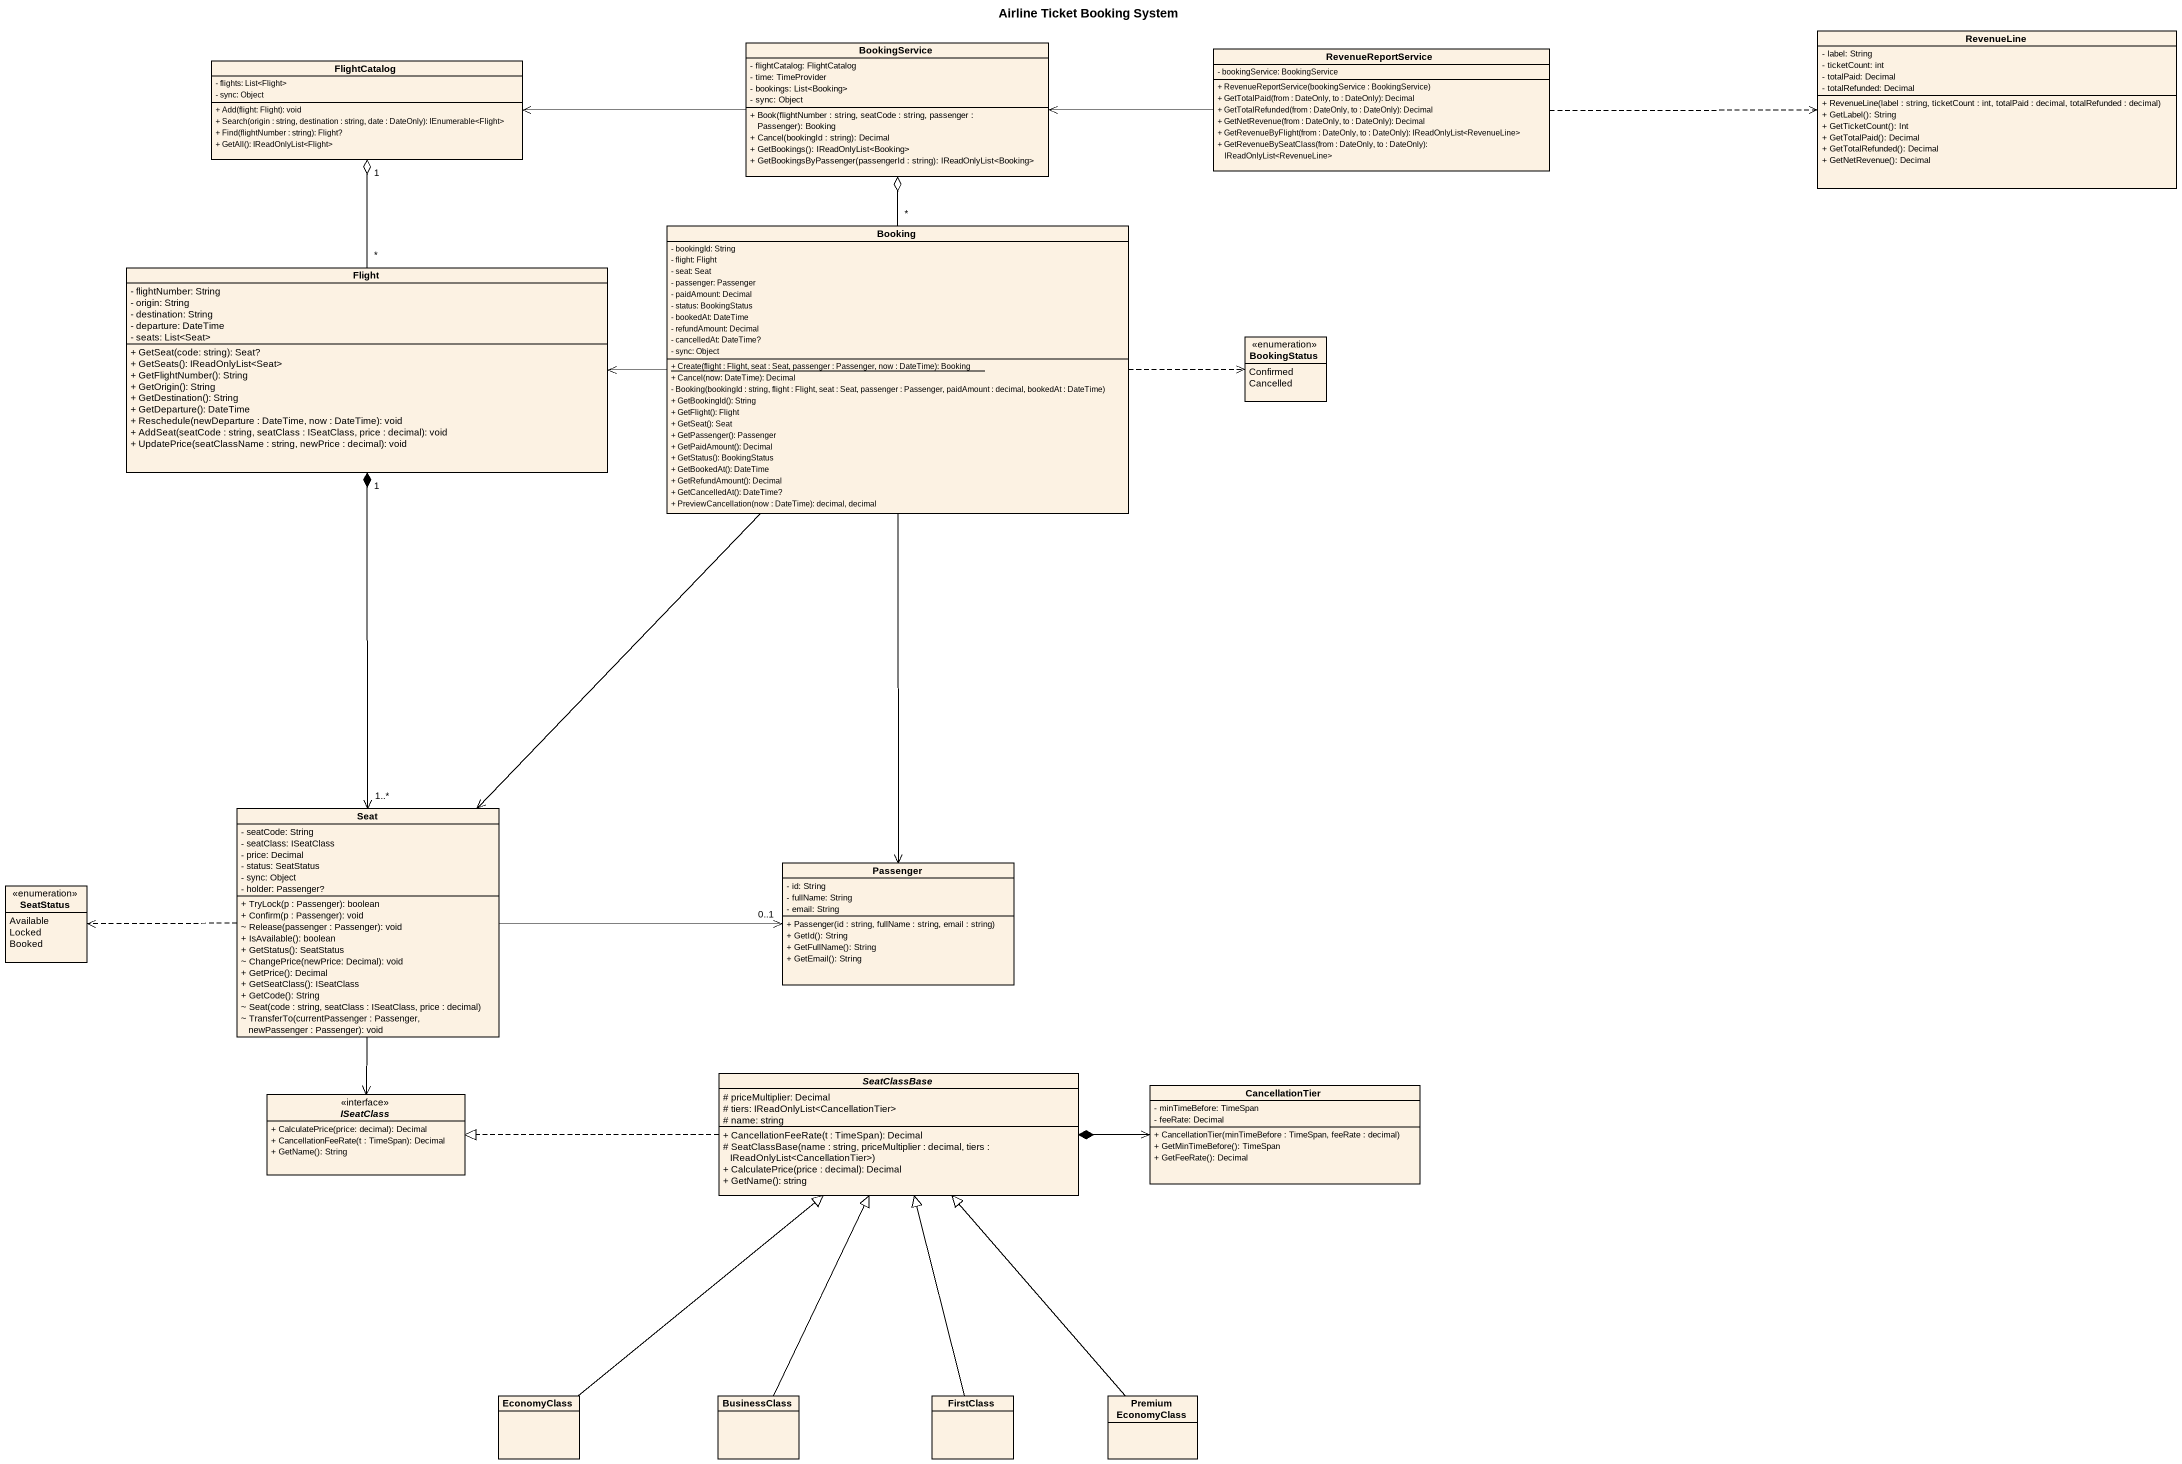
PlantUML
@startuml
title Airline Ticket Booking System
hide circle
hide empty members
skinparam classAttributeIconSize 0
class RevenueLine {
  - label: String
  - ticketCount: int
  - totalPaid: Decimal
  - totalRefunded: Decimal
  + RevenueLine(label : string, ticketCount : int, totalPaid : decimal, totalRefunded : decimal)
  + GetLabel(): String
  + GetTicketCount(): Int
  + GetTotalPaid(): Decimal
  + GetTotalRefunded(): Decimal
  + GetNetRevenue(): Decimal
}
class FlightCatalog {
  - flights: List<Flight>
  - sync: Object
  + Add(flight: Flight): void
  + Search(origin : string, destination : string, date : DateOnly): IEnumerable<Flight>
  + Find(flightNumber : string): Flight?
  + GetAll(): IReadOnlyList<Flight>
}
class BookingService {
  - flightCatalog: FlightCatalog
  - time: TimeProvider
  - bookings: List<Booking>
  - sync: Object
  + Book(flightNumber : string, seatCode : string, passenger : Passenger): Booking
  + Cancel(bookingId : string): Decimal
  + GetBookings(): IReadOnlyList<Booking>
  + GetBookingsByPassenger(passengerId : string): IReadOnlyList<Booking>
}
class RevenueReportService {
  - bookingService: BookingService
  + RevenueReportService(bookingService : BookingService)
  + GetTotalPaid(from : DateOnly, to : DateOnly): Decimal
  + GetTotalRefunded(from : DateOnly, to : DateOnly): Decimal
  + GetNetRevenue(from : DateOnly, to : DateOnly): Decimal
  + GetRevenueByFlight(from : DateOnly, to : DateOnly): IReadOnlyList<RevenueLine>
  + GetRevenueBySeatClass(from : DateOnly, to : DateOnly): IReadOnlyList<RevenueLine>
}
class Booking {
  - bookingId: String
  - flight: Flight
  - seat: Seat
  - passenger: Passenger
  - paidAmount: Decimal
  - status: BookingStatus
  - bookedAt: DateTime
  - refundAmount: Decimal
  - cancelledAt: DateTime?
  - sync: Object
  {static} + Create(flight : Flight, seat : Seat, passenger : Passenger, now : DateTime): Booking
  + Cancel(now: DateTime): Decimal
  - Booking(bookingId : string, flight : Flight, seat : Seat, passenger : Passenger, paidAmount : decimal, bookedAt : DateTime)
  + GetBookingId(): String
  + GetFlight(): Flight
  + GetSeat(): Seat
  + GetPassenger(): Passenger
  + GetPaidAmount(): Decimal
  + GetStatus(): BookingStatus
  + GetBookedAt(): DateTime
  + GetRefundAmount(): Decimal
  + GetCancelledAt(): DateTime?
  + PreviewCancellation(now : DateTime): decimal, decimal
}
class Flight {
  - flightNumber: String
  - origin: String
  - destination: String
  - departure: DateTime
  - seats: List<Seat>
  + GetSeat(code: string): Seat?
  + GetSeats(): IReadOnlyList<Seat>
  + GetFlightNumber(): String
  + GetOrigin(): String
  + GetDestination(): String
  + GetDeparture(): DateTime
  + Reschedule(newDeparture : DateTime, now : DateTime): void
  + AddSeat(seatCode : string, seatClass : ISeatClass, price : decimal): void
  + UpdatePrice(seatClassName : string, newPrice : decimal): void
}
enum BookingStatus {
  Confirmed
  Cancelled
}
class Seat {
  - seatCode: String
  - seatClass: ISeatClass
  - price: Decimal
  - status: SeatStatus
  - sync: Object
  - holder: Passenger?
  + TryLock(p : Passenger): boolean
  + Confirm(p : Passenger): void
  ~ Release(passenger : Passenger): void
  + IsAvailable(): boolean
  + GetStatus(): SeatStatus
  ~ ChangePrice(newPrice: Decimal): void
  + GetPrice(): Decimal
  + GetSeatClass(): ISeatClass
  + GetCode(): String
  ~ Seat(code : string, seatClass : ISeatClass, price : decimal)
  ~ TransferTo(currentPassenger : Passenger, newPassenger : Passenger): void
}
enum SeatStatus {
  Available
  Locked
  Booked
}
class Passenger {
  - id: String
  - fullName: String
  - email: String
  + Passenger(id : string, fullName : string, email : string)
  + GetId(): String
  + GetFullName(): String
  + GetEmail(): String
}
interface ISeatClass {
  + CalculatePrice(price: decimal): Decimal
  + CancellationFeeRate(t : TimeSpan): Decimal
  + GetName(): String
}
abstract class SeatClassBase {
  # priceMultiplier: Decimal
  # tiers: IReadOnlyList<CancellationTier>
  # name: string
  + CancellationFeeRate(t : TimeSpan): Decimal
  # SeatClassBase(name : string, priceMultiplier : decimal, tiers : IReadOnlyList<CancellationTier>)
  + CalculatePrice(price : decimal): Decimal
  + GetName(): string
}
class CancellationTier {
  - minTimeBefore: TimeSpan
  - feeRate: Decimal
  + CancellationTier(minTimeBefore : TimeSpan, feeRate : decimal)
  + GetMinTimeBefore(): TimeSpan
  + GetFeeRate(): Decimal
}
class EconomyClass
class BusinessClass
class FirstClass
class PremiumEconomyClass
BookingService -left-> FlightCatalog
RevenueReportService .right.> RevenueLine
RevenueReportService -left-> BookingService
Booking "*" -up-o BookingService
Booking -left-> Flight
Booking .right.> BookingStatus
Booking --> Seat
Booking --> Passenger
Flight "*" -up-o "1" FlightCatalog
Seat "1..*" <-up-* "1" Flight
Seat .left.> SeatStatus
Seat --> ISeatClass
Passenger "0..1" <-left- Seat
SeatClassBase .left.|> ISeatClass
CancellationTier <-left-* SeatClassBase
EconomyClass -up-|> SeatClassBase
BusinessClass -up-|> SeatClassBase
FirstClass -up-|> SeatClassBase
PremiumEconomyClass -up-|> SeatClassBase
@enduml
